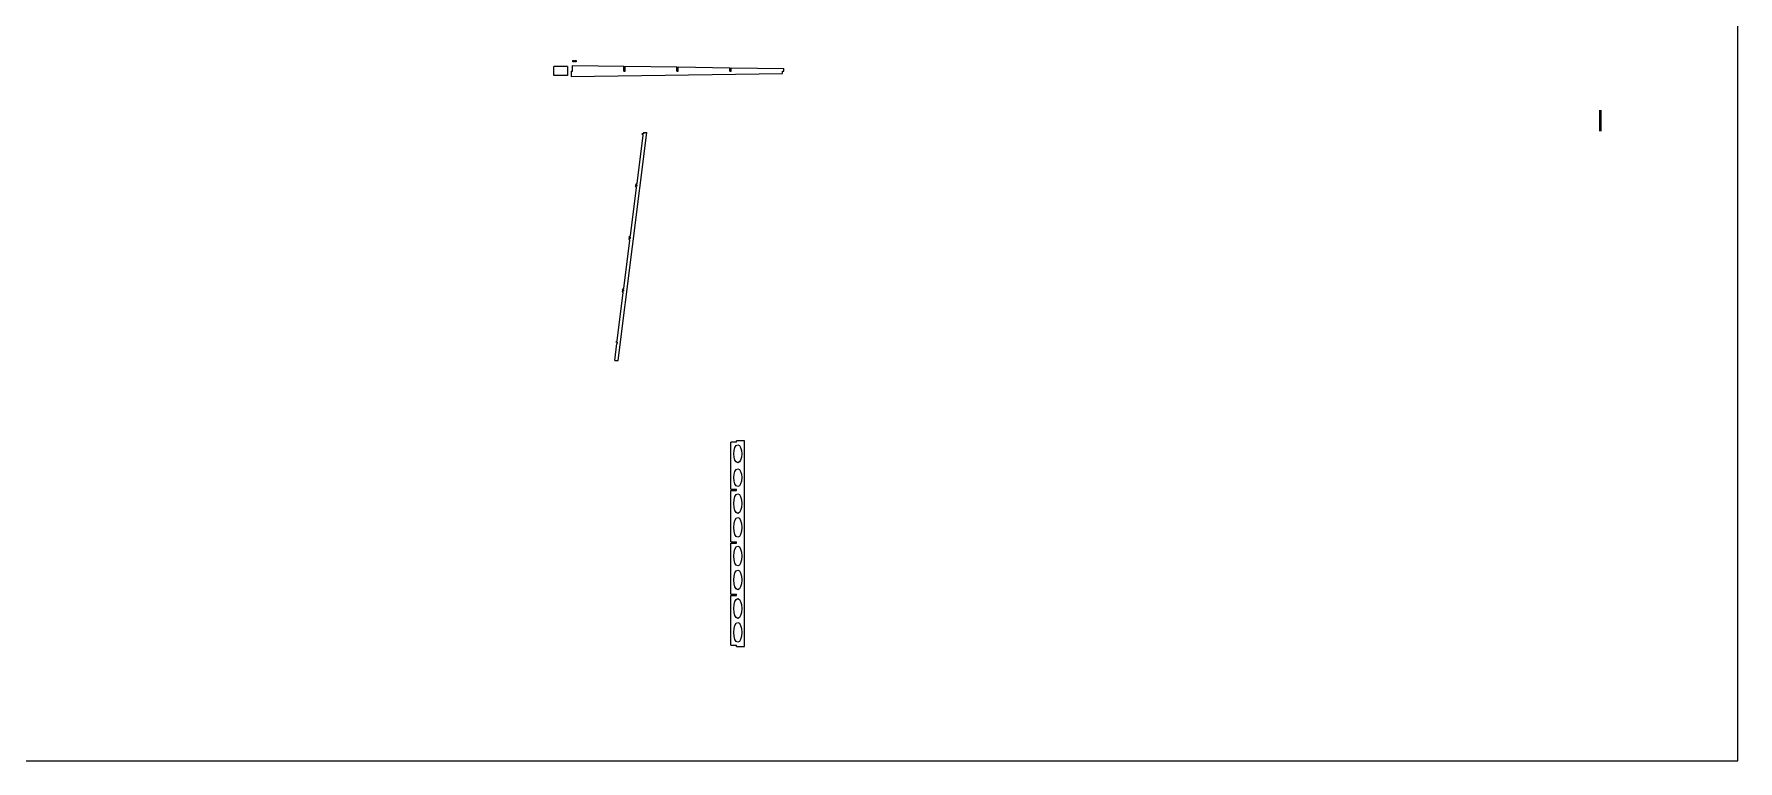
# Model space of a CAD drawing. Header units: millimetres. Extents: x 387 to 11444, y 601 to 6721.
# Drawn here: x 8944 to 11444, y 801 to 1868 of the extents above; entities that cross this region are included whole.
import ezdxf

# ---------------------------------------------------------------- set-up
doc = ezdxf.new("R2010")
doc.units = ezdxf.units.MM
doc.layers.add('1', color=115, linetype='Continuous', plot=False)
doc.layers.add('2mm轻木', color=150, linetype='Continuous')

msp = doc.modelspace()

# ---------------------------------------------------------------- linework, layer by layer
at = {"layer": '1'}
for p, q in [((11444.162, 801.333), (11444.162, 3301.333)), ((9734.674, 1829.293), (9736.674, 1827.293)), ((9739.76, 1829.388), (9737.76, 1827.388)), ((11241.468, 1725.698), (11241.468, 1756.421)), ((11243.468, 1725.698), (11243.468, 1756.421)), ((6444.162, 801.333), (11444.162, 801.333))]:
    msp.add_line(p, q, dxfattribs=at)
for points in [[(9734.674, 1829.293), (9736.674, 1829.293), (9736.674, 1827.293), (9734.674, 1827.293)], [(9737.76, 1829.388), (9739.76, 1829.388), (9739.76, 1827.388), (9737.76, 1827.388)]]:
    msp.add_lwpolyline(points, close=True, dxfattribs=at)
at = {"layer": '2mm轻木'}
for p, q in [((9706.977, 1806.989), (9706.977, 1820.408)), ((9726.977, 1820.408), (9706.977, 1820.408)), ((9726.977, 1806.989), (9706.977, 1806.989)), ((9726.977, 1820.408), (9726.977, 1806.989)), ((9731.977, 1813.699), (9733.977, 1813.699)), ((9731.977, 1813.699), (9731.977, 1805.44)), ((9731.977, 1805.44), (10042.405, 1809.981)), ((9733.977, 1813.699), (9733.977, 1821.928)), ((9733.977, 1821.928), (9809.584, 1820.822)), ((9809.584, 1813.699), (9809.584, 1820.822)), ((9809.584, 1813.699), (9811.584, 1813.699)), ((9811.584, 1813.699), (9811.584, 1820.793)), ((9811.584, 1820.793), (9887.199, 1819.687)), ((9887.199, 1813.699), (9887.199, 1819.687)), ((9887.199, 1813.699), (9889.199, 1813.699)), ((9889.199, 1813.699), (9889.199, 1819.658)), ((9889.199, 1819.658), (9964.798, 1818.552)), ((9964.798, 1813.699), (9964.798, 1818.552)), ((9964.798, 1813.699), (9966.798, 1813.699)), ((9966.798, 1813.699), (9966.798, 1818.522)), ((9966.798, 1818.522), (10044.421, 1817.387)), ((10042.405, 1813.699), (10044.421, 1813.699)), ((10042.405, 1809.981), (10042.405, 1813.699)), ((10044.421, 1813.699), (10044.421, 1817.387)), ((9801.18, 1388.926), (9843.301, 1723.73)), ((9828.841, 1648.533), (9837.776, 1719.56)), ((9838.301, 1721.73), (9836.019, 1721.73)), ((9837.776, 1719.56), (9836.019, 1721.73)), ((9838.301, 1723.73), (9838.301, 1721.73)), ((9838.301, 1723.73), (9843.301, 1723.73)), ((9819.199, 1571.897), (9828.089, 1642.56)), ((9828.614, 1644.73), (9826.332, 1644.73)), ((9828.089, 1642.56), (9826.332, 1644.73)), ((9828.841, 1648.533), (9826.614, 1646.73)), ((9828.614, 1646.73), (9826.614, 1646.73)), ((9828.614, 1646.73), (9828.614, 1644.73)), ((9809.498, 1494.788), (9818.402, 1565.56)), ((9818.927, 1567.73), (9816.644, 1567.73)), ((9818.402, 1565.56), (9816.644, 1567.73)), ((9819.199, 1571.897), (9816.93, 1569.73)), ((9818.927, 1569.73), (9816.93, 1569.73)), ((9818.927, 1569.73), (9818.927, 1567.73)), ((9799.84, 1418.018), (9808.715, 1488.56)), ((9809.24, 1490.73), (9806.957, 1490.73)), ((9808.715, 1488.56), (9806.957, 1490.73)), ((9809.498, 1494.788), (9807.242, 1492.73)), ((9809.24, 1492.73), (9807.242, 1492.73)), ((9809.24, 1492.73), (9809.24, 1490.73)), ((9796.18, 1388.926), (9799.301, 1413.73)), ((9797.553, 1415.73), (9799.84, 1418.018)), ((9799.553, 1415.73), (9797.553, 1415.73)), ((9799.301, 1413.73), (9799.553, 1413.73)), ((9799.553, 1415.73), (9799.553, 1413.73)), ((9796.18, 1388.926), (9801.18, 1388.926)), ((9966.672, 1200.001), (9966.672, 1269.001)), ((9974.672, 1269.001), (9966.672, 1269.001)), ((9974.672, 1269.001), (9974.672, 1271.001)), ((9986.672, 1271.001), (9974.672, 1271.001)), ((9986.672, 969.001), (9986.672, 1271.001)), ((9966.672, 1200.001), (9974.672, 1200.001)), ((9974.672, 1198.001), (9974.672, 1200.001)), ((9966.672, 1198.001), (9974.672, 1198.001)), ((9966.672, 1123.001), (9966.672, 1198.001)), ((9966.672, 1123.001), (9974.672, 1123.001)), ((9966.672, 1121.001), (9974.672, 1121.001)), ((9966.672, 1046.001), (9966.672, 1121.001)), ((9974.672, 1121.001), (9974.672, 1123.001)), ((9966.672, 1046.001), (9974.672, 1046.001)), ((9966.672, 1044.001), (9974.672, 1044.001)), ((9966.672, 971.001), (9966.672, 1044.001)), ((9974.672, 1044.001), (9974.672, 1046.001)), ((9966.672, 971.001), (9974.672, 971.001)), ((9974.672, 969.001), (9974.672, 971.001)), ((9974.672, 969.001), (9986.672, 969.001))]:
    msp.add_line(p, q, dxfattribs=at)
for centre, major_axis, ratio in [((9976.672, 1252.001), (0, 13), 0.46153846), ((9976.672, 1217.001), (0, 13), 0.46153846), ((9976.672, 1179.001), (0, 14.5), 0.4137931), ((9976.672, 1144.001), (0, 14.5), 0.4137931), ((9976.672, 1102.001), (0, 14.5), 0.4137931), ((9976.672, 1067.001), (0, 14.5), 0.4137931), ((9976.672, 1025.001), (0, 14.5), 0.4137931), ((9976.672, 990.001), (0, 14.5), 0.4137931)]:
    msp.add_ellipse(centre, major_axis=major_axis, ratio=ratio, dxfattribs=at)

doc.saveas('drawing.dxf')
